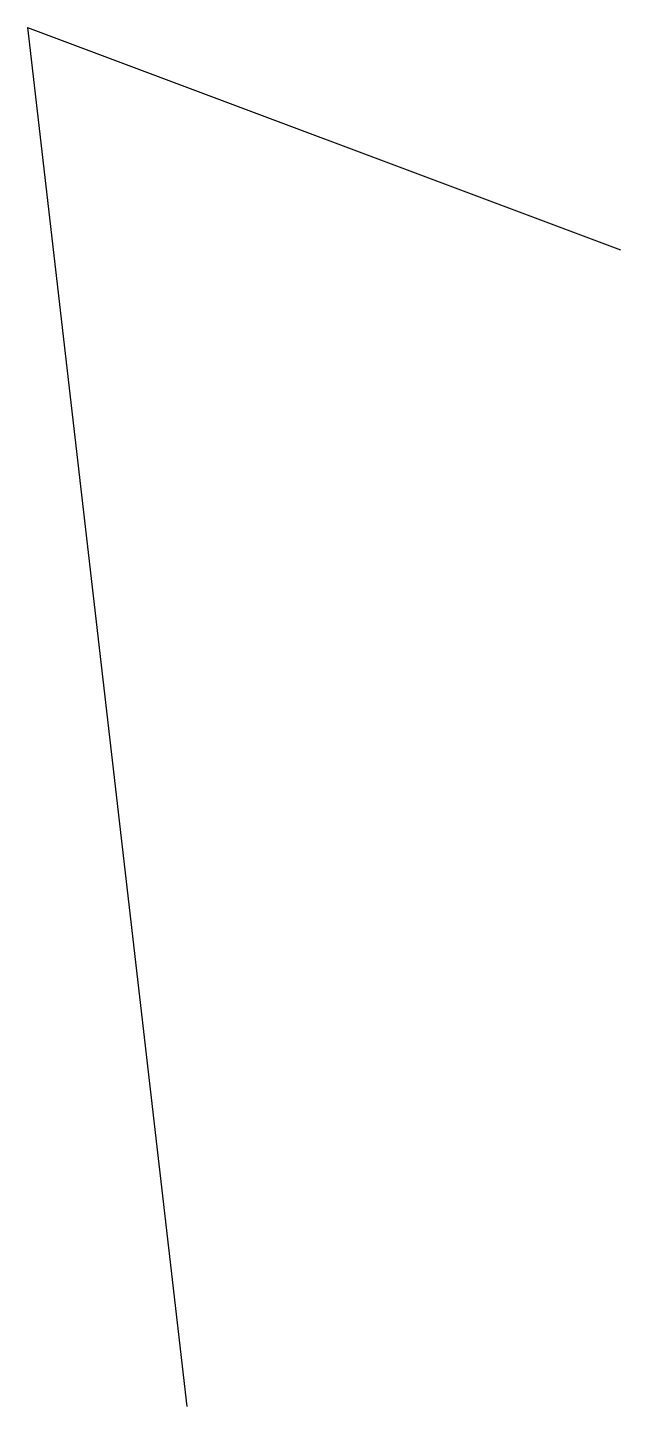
# Model space of a CAD drawing. Header units: millimetres. Extents: x -1.31 to -0.38, y -2.83 to -0.65.
import ezdxf

# ---------------------------------------------------------------- set-up
doc = ezdxf.new("R2010")
doc.units = ezdxf.units.MM
doc.layers.add('SYMB_FIL_FIN', color=1, linetype='Continuous')

msp = doc.modelspace()

# ---------------------------------------------------------------- linework, layer by layer
at = {"layer": 'SYMB_FIL_FIN'}
for q in [(-0.375, -1), (-1.0597, -2.8258)]:
    msp.add_line((-1.3113, -0.6489), q, dxfattribs=at)

doc.saveas('drawing.dxf')
